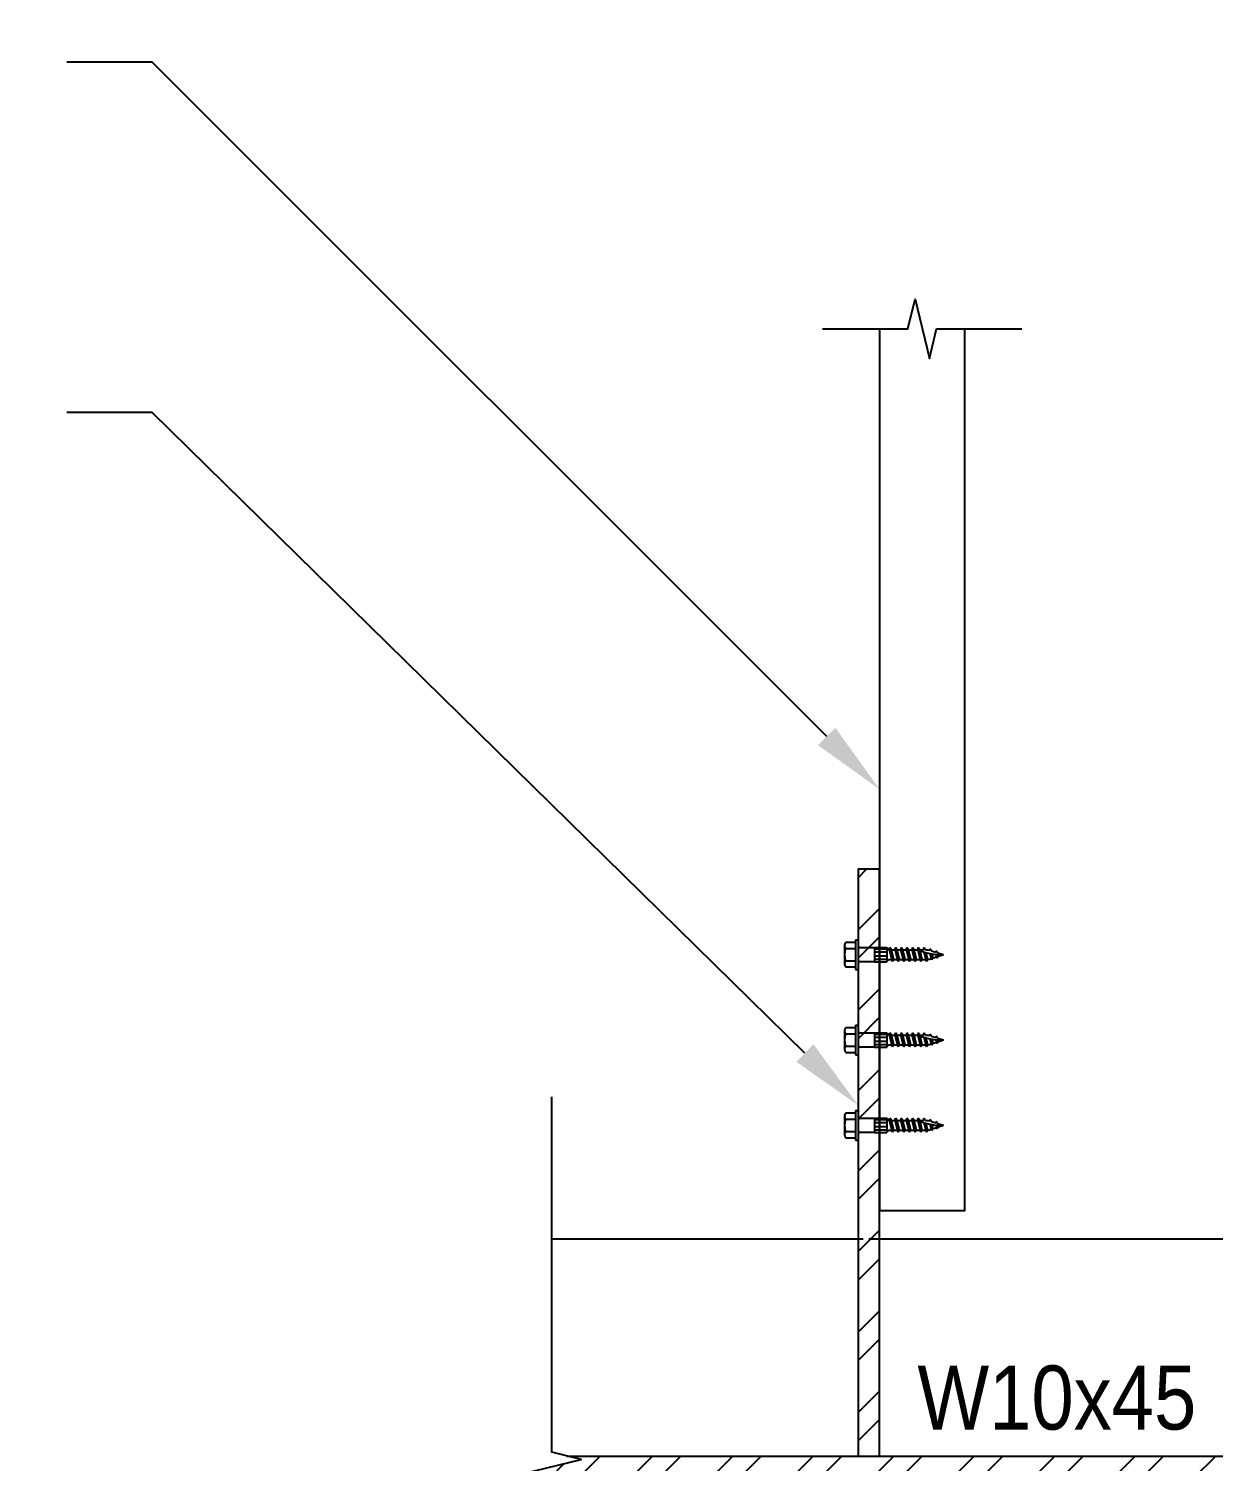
# Model space of a CAD drawing. Header units: inches. Extents: x -2661 to 42767, y -1222 to 9099.
# Drawn here: x 710.26 to 731.08, y 3285.64 to 3310.82 of the extents above; entities that cross this region are included whole.
import ezdxf
from ezdxf import colors
from ezdxf.entities.mleader import LeaderData, LeaderLine
from ezdxf.math import Vec2, Vec3

# ---------------------------------------------------------------- set-up
doc = ezdxf.new("R2010")
doc.units = ezdxf.units.IN
doc.header["$LTSCALE"] = 12
doc.header["$MEASUREMENT"] = 0
doc.linetypes.add('HIDDEN8', pattern=[0.04625, 0.03125, -0.015])
doc.layers.add('DESIGNER COMMENTS', color=221, linetype='CONTINUOUS', plot=False)
for name, color, linetype in [('S-ANNO-NOTE', 4, 'CONTINUOUS'), ('S-BREAK', 2, 'CONTINUOUS'), ('S-FASTENERS', 2, 'CONTINUOUS'), ('S-SIMPSON', 2, 'CONTINUOUS'), ('S-STEEL', 4, 'CONTINUOUS'), ('S-WOOD', 3, 'CONTINUOUS')]:
    doc.layers.add(name, color=color, linetype=linetype)
doc.layers.add('S-HATCH1', color=1, linetype='CONTINUOUS', transparency=0.5)
doc.styles.add('Arial', font='arial.ttf', dxfattribs={"width": 0.85})

# ---------------------------------------------------------------- blocks, each defined once
blk = doc.blocks.new('SDS.25X1.5-f')
at = {"layer": 'S-SIMPSON'}
for p, q in [((0.26, 0.05), (-0.26, 0.05)), ((-0.26, 0.05), (-0.26, 0)), ((0.26, 0), (-0.26, 0)), ((-0.217, 0.224), (-0.217, 0.05)), ((0.162, 0.24), (-0.162, 0.24)), ((-0.108, 0.224), (-0.108, 0.05)), ((0.108, 0.224), (0.108, 0.05)), ((0.217, 0.224), (0.217, 0.05)), ((0.26, 0.05), (0.26, 0)), ((-0.126, -0.286), (-0.126, -0.5)), ((0.126, -0.286), (-0.126, -0.286)), ((0.128, -0.5), (-0.124, -0.5)), ((-0.082, -0.286), (-0.082, -0.5)), ((-0.019, -0.286), (-0.019, -0.5)), ((0.049, -0.286), (0.049, -0.5)), ((0.102, -0.286), (0.102, -0.5)), ((0.126, -0.286), (0.126, -0.5))]:
    blk.add_line(p, q, dxfattribs=at)
at = {"layer": 'S-SIMPSON', "color": 1}
for p, q in [((-0.087, -0.536), (-0.123, -0.5)), ((0.123, -0.5), (0.087, -0.536)), ((-0.123, -0.6), (0.087, -0.55)), ((0.123, -0.556), (-0.123, -0.6)), ((-0.087, -0.625), (-0.123, -0.6)), ((-0.123, -0.7), (0.087, -0.65)), ((0.123, -0.656), (-0.123, -0.7)), ((-0.087, -0.725), (-0.123, -0.7)), ((-0.123, -0.8), (0.087, -0.75)), ((-0.087, -0.536), (-0.087, -0.591)), ((-0.087, -0.625), (0.087, -0.582)), ((-0.087, -0.625), (-0.087, -0.691)), ((-0.087, -0.725), (0.087, -0.682)), ((-0.087, -0.725), (-0.087, -0.791)), ((0.087, -0.536), (0.087, -0.55)), ((0.087, -0.55), (0.123, -0.556)), ((0.087, -0.582), (0.123, -0.556)), ((0.087, -0.582), (0.087, -0.65)), ((0.087, -0.65), (0.123, -0.656)), ((0.087, -0.682), (0.123, -0.656)), ((0.087, -0.682), (0.087, -0.75)), ((0.087, -0.75), (0.123, -0.756)), ((0.123, -0.756), (-0.123, -0.8)), ((-0.087, -0.825), (-0.123, -0.8)), ((-0.123, -0.9), (0.087, -0.85)), ((0.123, -0.856), (-0.123, -0.9)), ((-0.087, -0.925), (-0.123, -0.9)), ((-0.123, -1), (0.087, -0.95)), ((0.123, -0.956), (-0.123, -1)), ((-0.087, -1.025), (-0.123, -1)), ((-0.087, -0.825), (0.087, -0.782)), ((-0.087, -0.825), (-0.087, -0.891)), ((-0.087, -0.925), (0.087, -0.882)), ((-0.087, -0.925), (-0.087, -0.991)), ((-0.087, -1.025), (0.087, -0.982)), ((0.087, -0.782), (0.123, -0.756)), ((0.087, -0.782), (0.087, -0.85)), ((0.087, -0.85), (0.123, -0.856)), ((0.087, -0.882), (0.123, -0.856)), ((0.087, -0.882), (0.087, -0.95)), ((0.087, -0.95), (0.123, -0.956)), ((0.087, -0.982), (0.123, -0.956)), ((0.087, -0.982), (0.087, -1.05)), ((-0.123, -1.1), (0.079, -1.052)), ((0.074, -1.065), (-0.123, -1.1)), ((-0.087, -1.125), (-0.123, -1.1)), ((-0.123, -1.2), (0.042, -1.161)), ((0.04, -1.171), (-0.123, -1.2)), ((-0.087, -1.225), (-0.123, -1.2)), ((-0.087, -1.025), (-0.087, -1.091)), ((-0.087, -1.125), (0.066, -1.087)), ((-0.087, -1.125), (-0.087, -1.191)), ((-0.087, -1.225), (0.033, -1.195)), ((-0.087, -1.225), (-0.067, -1.287)), ((0.087, -1.224), (0.077, -1.257)), ((0.077, -1.257), (0.103, -1.261)), ((0.087, -1.05), (0.123, -1.056)), ((0.087, -1.082), (0.123, -1.056)), ((0.087, -1.082), (0.087, -1.15)), ((0.087, -1.15), (0.123, -1.156)), ((0.087, -1.182), (0.123, -1.156)), ((0.087, -1.182), (0.087, -1.224)), ((-0.093, -1.293), (0.018, -1.266)), ((0.017, -1.275), (-0.093, -1.293)), ((-0.058, -1.318), (-0.093, -1.293)), ((-0.064, -1.386), (0.004, -1.37)), ((0.004, -1.377), (-0.064, -1.386)), ((-0.028, -1.41), (-0.064, -1.386)), ((-0.058, -1.318), (0.013, -1.3)), ((-0.058, -1.318), (-0.038, -1.38)), ((-0.028, -1.41), (0.002, -1.403)), ((-0.028, -1.41), (0, -1.5)), ((0.033, -1.395), (0, -1.5)), ((0.033, -1.395), (0.069, -1.37)), ((0.067, -1.286), (0.043, -1.365)), ((0.043, -1.365), (0.069, -1.37)), ((0.067, -1.286), (0.103, -1.261))]:
    blk.add_line(p, q, dxfattribs=at)
at = {"layer": 'S-SIMPSON'}
for points in [[(-0.119, -0.031), (-0.119, -0.286)], [(0.123, -0.031), (0.123, -0.286)]]:
    blk.add_lwpolyline(points, dxfattribs=at)
for centre, radius, start, end in [((-0.162, 0.138), 0.102, 57.7958, 122.2042), ((-0.15, -0.031), 0.0312, 0, 90), ((0, -0.143), 0.383, 73.5736, 106.4264), ((0.162, 0.138), 0.102, 57.7958, 122.2042), ((0.154, -0.031), 0.0312, 90, 180)]:
    blk.add_arc(centre, radius, start, end, dxfattribs=at)
at = {"layer": 'S-SIMPSON', "color": 1}
blk.add_arc((1.159, -1.473), 1.159, 157.6147, 181.3564, dxfattribs=at)
blk = doc.blocks.new('*U921')
at = {"layer": 'S-FASTENERS'}
blk.add_blockref('SDS.25X1.5-f', (0, 0), dxfattribs=at)
blk = doc.blocks.new('*U922')
at = {"layer": 'S-FASTENERS'}
blk.add_blockref('SDS.25X1.5-f', (0, 0), dxfattribs=at)
blk = doc.blocks.new('*U923')
at = {"layer": 'S-FASTENERS'}
blk.add_blockref('SDS.25X1.5-f', (0, 0), dxfattribs=at)

msp = doc.modelspace()

# ---------------------------------------------------------------- hatches: boundary and pattern name
at = {"layer": 'S-HATCH1'}
h = msp.add_hatch(dxfattribs=at)
h.set_pattern_fill('STEEL', color=256, scale=8, style=0)
h.set_pattern_definition([(45, (-1186.5539, 4135.1493), (-0.7071068, 0.7071068), []), (45, (-1186.5539, 4135.6493), (-0.7071068, 0.7071068), [])])
h.paths.add_polyline_path([(725.21547, 3296.04657), (724.84047, 3296.04657), (724.84047, 3285.73407), (725.21547, 3285.73407)])
h = msp.add_hatch(dxfattribs=at)
h.set_pattern_fill('STEEL', color=256, scale=8, style=0)
h.set_pattern_definition([(45, (-2969.0072, 515.6574), (-0.70710678, 0.70710678), []), (45, (-2969.0072, 516.1574), (-0.70710678, 0.70710678), [])])
h.paths.add_polyline_path([(743.1867, 3285.35907), (742.9346, 3285.42038), (743.9724, 3285.67276), (743.7203, 3285.73407), (719.7203, 3285.73407), (719.9724, 3285.67276), (718.9346, 3285.42038), (719.1867, 3285.35907)])

# ---------------------------------------------------------------- linework, layer by layer
at = {"layer": 'S-BREAK'}
for points in [[(724.21547, 3305.54657), (725.71309, 3305.54657), (725.83928, 3306.06547), (726.09166, 3305.02767), (726.21785, 3305.54657), (727.71547, 3305.54657)], [(719.4535, 3280.54657), (719.4535, 3285.29418), (718.9346, 3285.42038), (719.9724, 3285.67276), (719.4535, 3285.79895), (719.4535, 3292.04657)]]:
    msp.add_lwpolyline(points, dxfattribs=at)
at = {"layer": 'S-STEEL', "color": 2, "linetype": 'HIDDEN8', "ltscale": 0.5}
msp.add_line((725.21547, 3289.54657), (724.84047, 3289.54657), dxfattribs=at)
at = {"layer": 'S-STEEL'}
msp.add_lwpolyline([(725.21547, 3296.04657), (724.84047, 3296.04657), (724.84047, 3285.73407), (725.21547, 3285.73407)], close=True, dxfattribs=at)
at = {"layer": 'S-STEEL', "color": 4}
for points in [[(724.84047, 3289.54657), (719.4535, 3289.54657)], [(747.4535, 3289.54657), (725.21547, 3289.54657)], [(719.7203, 3285.73407), (747.7203, 3285.73407)]]:
    msp.add_lwpolyline(points, dxfattribs=at)
at = {"layer": 'S-WOOD'}
msp.add_lwpolyline([(725.21547, 3305.54657), (725.21547, 3290.04657), (726.71547, 3290.04657), (726.71547, 3305.54657)], dxfattribs=at)

# ---------------------------------------------------------------- block references
at = {"layer": 'S-SIMPSON', "rotation": 89.99999999999999}
for name, p in [('*U923', (724.84047, 3294.54657)), ('*U922', (724.84047, 3293.04657)), ('*U921', (724.84047, 3291.54657))]:
    msp.add_blockref(name, p, dxfattribs=at)

# ---------------------------------------------------------------- texts
at = {"layer": 'DESIGNER COMMENTS', "insert": (728.3311, 3286.75373), "char_height": 1.125, "attachment_point": 5, "style": 'Arial'}
msp.add_mtext('W10x45', dxfattribs=at)

# ---------------------------------------------------------------- leaders
at = {"layer": 'S-ANNO-NOTE'}
ml = msp.add_multileader_mtext('Standard', dxfattribs=at)
ml.set_content('\\A1;JOIST PER PLAN', color=4, style='Arial')
ml.set_leader_properties(color=2)
ml.build(insert=Vec2(0, 0))
ml.multileader.update_dxf_attribs({"dogleg_length": 0.36, "arrow_head_size": 1.3125, "scale": 12})
ctx = ml.context
ctx.base_point, ctx.scale, ctx.char_height, ctx.arrow_head_size, ctx.landing_gap_size, ctx.plane_origin = Vec3(698.15567, 3310.23404), 12, 1.125, 1.3125, 1.08, Vec3(818.5166, 3574.09458)
ctx.text_align_type = 2
notes = []
notes.append((ctx, [(0, (1, 1, 0), (712.43422, 3310.23404), (-1, 0), 1.5, [(0, [(725.21547, 3297.45279)], 0, [])])]))
ctx.mtext.insert, ctx.mtext.width, ctx.mtext.alignment, ctx.mtext.flow_direction = Vec3(709.85422, 3310.80613), 16, 3, 5
ml = msp.add_multileader_mtext('Standard', dxfattribs=at)
ml.set_content('\\A1;CONNECTION PER DETAIL -/-', color=4, style='Arial')
ml.set_leader_properties(color=2)
ml.build(insert=Vec2(0, 0))
ml.multileader.update_dxf_attribs({"has_text_frame": 1, "dogleg_length": 0.36, "arrow_head_size": 1.3125, "scale": 12})
ctx = ml.context
ctx.base_point, ctx.scale, ctx.char_height, ctx.arrow_head_size, ctx.landing_gap_size, ctx.plane_origin = Vec3(696.75978, 3304.07424), 12, 1.125, 1.3125, 1.08, Vec3(817.5166, 3566.93477)
ctx.text_align_type = 2
notes.append((ctx, [(0, (1, 1, 0), (712.43422, 3304.07424), (-1, 0), 1.5, [(0, [(724.84047, 3291.89702)], 0, [])])]))
ctx.mtext.insert, ctx.mtext.width, ctx.mtext.alignment, ctx.mtext.flow_direction = Vec3(709.85422, 3304.64633), 14.9809717, 3, 5
ml = msp.add_multileader_mtext('Standard', dxfattribs=at)
ml.set_content('\\A1;HSS COLUMN PER PLAN', color=4, style='Arial')
ml.set_leader_properties(color=2)
ml.build(insert=Vec2(0, 0))
ml.multileader.update_dxf_attribs({"dogleg_length": 0.36, "arrow_head_size": 1.3125, "scale": 12})
ctx = ml.context
ctx.base_point, ctx.scale, ctx.char_height, ctx.arrow_head_size, ctx.landing_gap_size, ctx.plane_origin = Vec3(783.1569, 3295.79657), 12, 1.125, 1.3125, 1.08, Vec3(717.1518, 3560.4206)
ctx.text_align_type = 2
notes.append((ctx, [(1, (1, 1, 0), (802.4861, 3295.79657), (-1, 0), 1.5, [(0, [(809.7361, 3303.04657)], 0, [])])]))
ctx.mtext.insert, ctx.mtext.width, ctx.mtext.alignment, ctx.mtext.flow_direction = Vec3(799.9061, 3296.36866), 18, 3, 5
for ctx, leaders in notes:
    for number, flags, end, landing, length, lines in leaders:
        leader = LeaderData()
        leader.index, (leader.has_last_leader_line, leader.has_dogleg_vector, leader.attachment_direction) = number, flags
        leader.last_leader_point, leader.dogleg_vector, leader.dogleg_length = Vec3(end), Vec3(landing), length
        for number, points, colour, breaks in lines:
            line = LeaderLine()
            line.index, line.vertices, line.color, line.breaks = number, Vec3.list(points), colors.encode_raw_color(colour), breaks
            leader.lines.append(line)
        ctx.leaders.append(leader)

doc.saveas('drawing.dxf')
